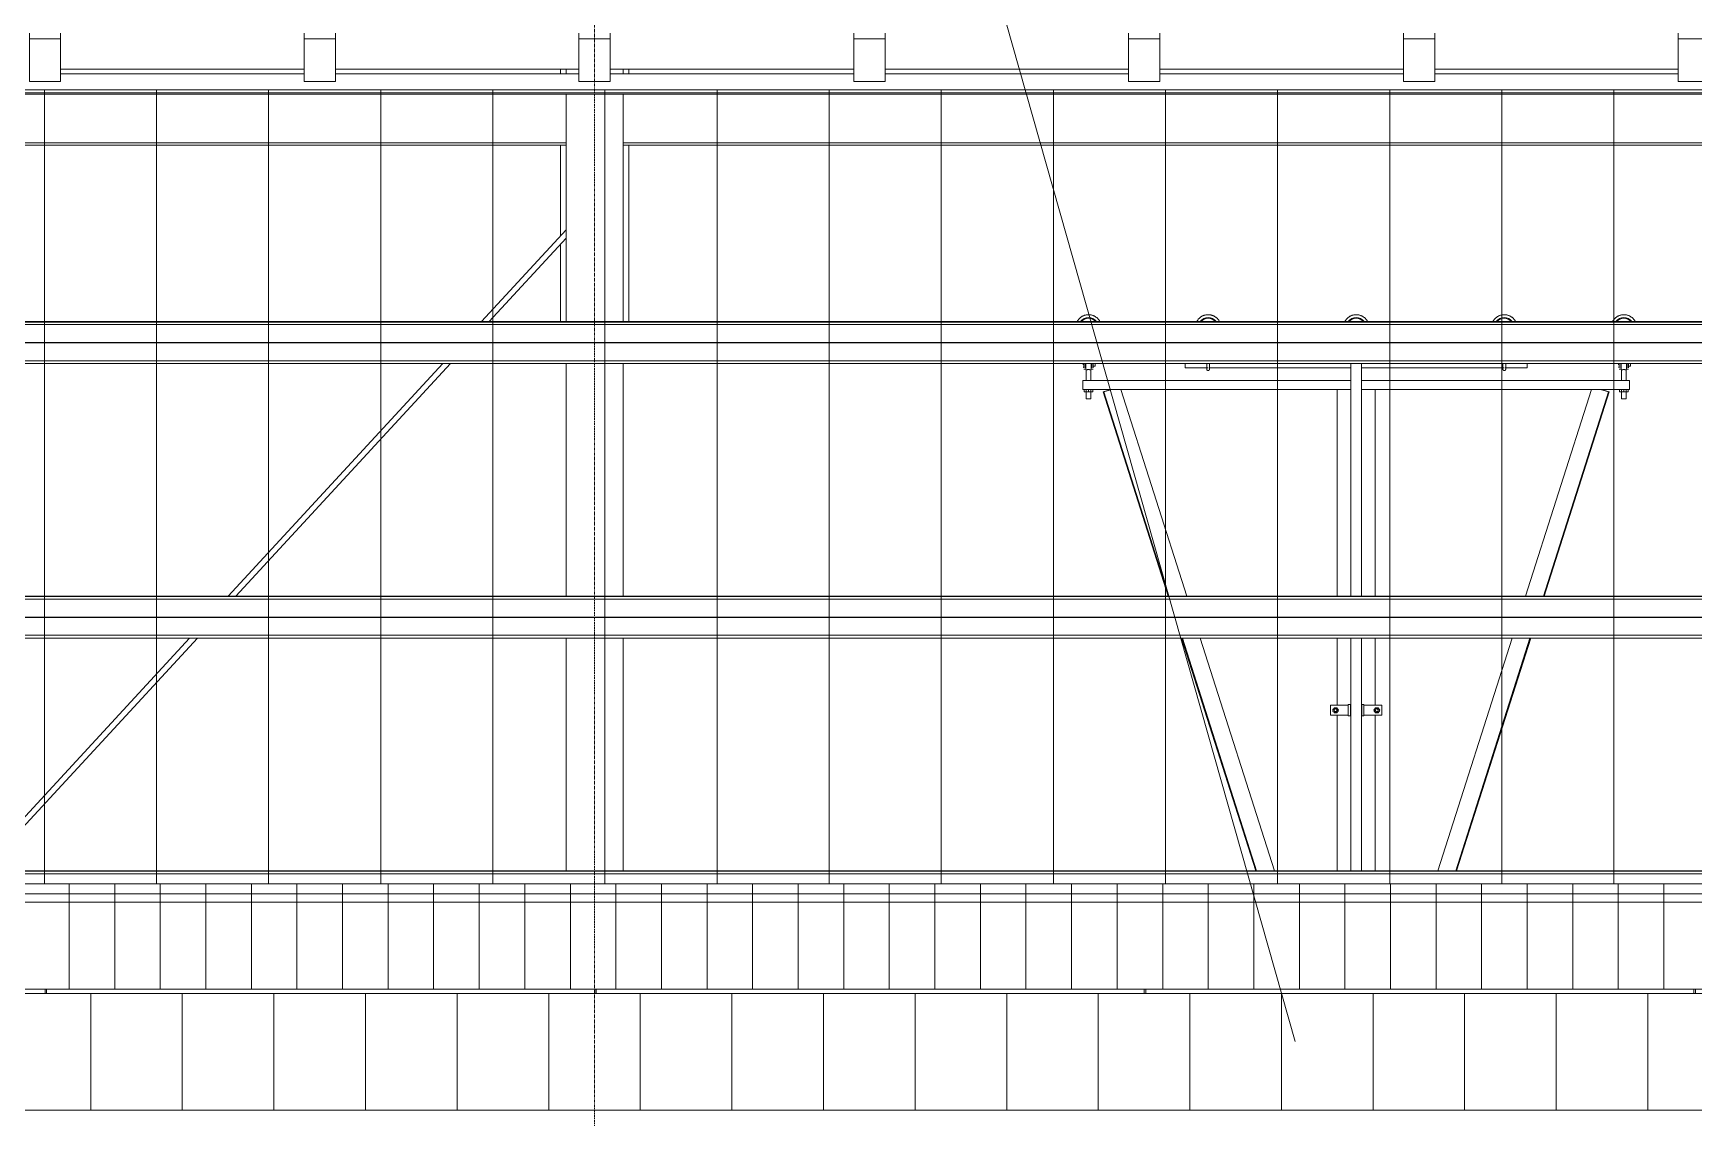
# Model space of a CAD drawing. Header units: inches. Extents: x 20230 to 40520, y -638 to 835.
# Drawn here: x 27786.5 to 28078.1, y 153.4 to 344 of the extents above; entities that cross this region are included whole.
import ezdxf

# ---------------------------------------------------------------- set-up
doc = ezdxf.new("R2010")
doc.units = ezdxf.units.IN
doc.header["$MEASUREMENT"] = 0
doc.linetypes.add('Grid Line 1_2_', pattern=[0.875, 0.5, -0.125, 0.125, -0.125])
for name, color, linetype, lineweight in [('A-ANNO-KEYN', 231, 'Continuous', 9), ('A-GLAZ-CWMG', 51, 'Continuous', 9), ('A-ROOF', 132, 'Continuous', 9), ('A-ROOF-PATT', 132, 'Continuous', 9), ('A-WALL', 113, 'Continuous', 9), ('A-WALL-PATT', 111, 'Continuous', 9), ('I-WALL', 2, 'Continuous', 9), ('Q-SPCQ', 91, 'Continuous', 9), ('S-BEAM', 12, 'Continuous', 9), ('S-GRID', 1, 'Continuous', 9)]:
    doc.layers.add(name, color=color, linetype=linetype, lineweight=lineweight)

# ---------------------------------------------------------------- blocks, each defined once
blk = doc.blocks.new('Basketball_Backstop-Performance_Sports_Systems-3103-Ceiling_Hung - 27_-0_ to 27_-11 7_8_-706978-Elevation - South')
at = {"layer": 'Q-SPCQ'}
for p, q in [((24908.67, 285.69), (24908.67, 285.91)), ((24908.67, 285.91), (24908.67, 285.69)), ((24908.8, 285.69), (24908.8, 285.94)), ((24909.05, 285.94), (24909.05, 285.69)), ((24909.14, 285.94), (24909.05, 285.94)), ((24909.14, 285.66), (24909.14, 285.89)), ((24910.17, 285.94), (24910.08, 285.94)), ((24910.08, 285.89), (24910.08, 285.66)), ((24910.17, 285.69), (24910.17, 285.94)), ((24910.42, 285.94), (24910.42, 285.69)), ((24910.8, 285.94), (24910.42, 285.94)), ((24910.8, 285.93), (24910.8, 285.69)), ((24926.61, 285.19), (24926.61, 285.93)), ((24955.67, 285.94), (24955.67, 245.04)), ((24957.55, 245.04), (24957.55, 285.94)), ((24986.61, 285.93), (24986.61, 285.19)), ((25002.67, 285.69), (25002.67, 285.91)), ((25002.67, 285.91), (25002.67, 285.69)), ((25002.8, 285.69), (25002.8, 285.94)), ((25003.05, 285.94), (25003.05, 285.69)), ((25003.14, 285.94), (25003.05, 285.94)), ((25003.14, 285.66), (25003.14, 285.89)), ((25004.08, 285.89), (25004.08, 285.66)), ((25004.17, 285.69), (25004.17, 285.94)), ((25004.42, 285.94), (25004.42, 285.69)), ((25004.8, 285.94), (25004.42, 285.94)), ((25004.8, 285.93), (25004.8, 285.69)), ((24908.61, 281.37), (24908.61, 282.95)), ((24955.68, 282.95), (24908.61, 282.95)), ((24908.67, 285.69), (24908.67, 285.69)), ((24908.67, 285.25), (24908.8, 285.25)), ((24908.8, 285.16), (24908.8, 285.69)), ((24908.8, 284.94), (24909.05, 284.94)), ((24909.05, 285.69), (24909.05, 285.16)), ((24909.05, 285.44), (24909.14, 285.44)), ((24909.14, 284.87), (24909.14, 285.66)), ((24909.14, 284.75), (24909.17, 284.75)), ((24909.17, 284.75), (24909.17, 282.95)), ((24910.04, 282.95), (24910.04, 284.75)), ((24910.04, 284.75), (24910.08, 284.75)), ((24910.08, 285.66), (24910.08, 284.87)), ((24910.08, 285.44), (24910.17, 285.44)), ((24910.17, 285.16), (24910.17, 285.69)), ((24910.17, 284.94), (24910.42, 284.94)), ((24910.42, 285.69), (24910.42, 285.16)), ((24910.42, 285.44), (24910.8, 285.44)), ((24910.8, 285.69), (24910.8, 285.45)), ((24926.61, 285.19), (24930.55, 285.19)), ((24930.72, 285.19), (24955.67, 285.19)), ((24957.55, 285.19), (24982.55, 285.19)), ((25004.61, 282.95), (24957.55, 282.95)), ((24982.72, 285.19), (24986.61, 285.19)), ((25002.67, 285.69), (25002.67, 285.69)), ((25002.67, 285.25), (25002.8, 285.25)), ((25002.8, 285.16), (25002.8, 285.69)), ((25002.8, 284.94), (25003.05, 284.94)), ((25003.05, 285.69), (25003.05, 285.16)), ((25003.05, 285.44), (25003.14, 285.44)), ((25003.14, 284.87), (25003.14, 285.66)), ((25003.14, 284.75), (25003.17, 284.75)), ((25003.17, 284.75), (25003.17, 282.95)), ((25004.04, 282.95), (25004.04, 284.75)), ((25004.04, 284.75), (25004.08, 284.75)), ((25004.08, 285.66), (25004.08, 284.87)), ((25004.17, 285.16), (25004.17, 285.69)), ((25004.17, 284.94), (25004.42, 284.94)), ((25004.42, 285.69), (25004.42, 285.16)), ((25004.42, 285.44), (25004.8, 285.44)), ((25004.61, 282.95), (25004.61, 281.37)), ((25004.8, 285.69), (25004.8, 285.45)), ((24955.68, 281.37), (24908.61, 281.37)), ((24908.86, 281.37), (24908.86, 280.94)), ((24909.61, 280.94), (24908.86, 280.94)), ((24909.17, 281.37), (24909.17, 279.69)), ((24909.61, 281.37), (24909.61, 280.94)), ((24910.36, 280.94), (24909.61, 280.94)), ((24910.04, 279.69), (24910.04, 281.37)), ((24910.36, 281.37), (24910.36, 280.94)), ((24913.59, 281.37), (24912.17, 280.92)), ((24912.17, 280.92), (24912.3, 280.92)), ((24912.17, 280.92), (24923.61, 245.04)), ((24912.3, 280.92), (24913.73, 281.37)), ((24923.74, 245.04), (24912.3, 280.92)), ((24915.29, 281.37), (24926.88, 245.04)), ((24953.29, 281.37), (24953.29, 245.04)), ((25004.61, 281.37), (24957.55, 281.37)), ((24959.92, 245.04), (24959.92, 281.37)), ((24986.33, 245.04), (24997.92, 281.37)), ((25000.91, 280.92), (24989.47, 245.04)), ((25001.04, 280.92), (24989.6, 245.04)), ((24999.49, 281.37), (25000.91, 280.92)), ((25001.04, 280.92), (24999.62, 281.37)), ((25000.91, 280.92), (25001.04, 280.92)), ((25002.86, 281.37), (25002.86, 280.94)), ((25003.61, 280.94), (25002.86, 280.94)), ((25003.17, 281.37), (25003.17, 279.69)), ((25003.61, 281.37), (25003.61, 280.94)), ((25004.36, 280.94), (25003.61, 280.94)), ((25004.04, 279.69), (25004.04, 281.37)), ((25004.36, 281.37), (25004.36, 280.94)), ((24910.04, 279.69), (24909.17, 279.69)), ((25004.04, 279.69), (25003.17, 279.69)), ((24925.95, 237.69), (24939, 196.79)), ((24939.13, 196.79), (24926.09, 237.69)), ((24929.23, 237.69), (24942.27, 196.79)), ((24953.29, 237.66), (24953.29, 225.86)), ((24955.67, 237.66), (24955.67, 196.79)), ((24957.55, 196.79), (24957.55, 237.66)), ((24959.92, 225.86), (24959.92, 237.66)), ((24970.95, 196.79), (24983.99, 237.69)), ((24987.12, 237.69), (24974.08, 196.79)), ((24987.26, 237.69), (24974.22, 196.79)), ((24955.23, 225.87), (24952.11, 225.87)), ((24952.11, 225.56), (24952.11, 225.87)), ((24952.11, 224.44), (24952.11, 225.56)), ((24952.73, 225.44), (24952.48, 225)), ((24952.48, 225), (24952.73, 224.56)), ((24953.23, 225.44), (24952.73, 225.44)), ((24952.73, 224.56), (24953.23, 224.56)), ((24952.76, 225.28), (24952.94, 225.28)), ((24952.94, 224.72), (24952.76, 224.72)), ((24953.02, 225.28), (24953.2, 225.28)), ((24953.2, 224.72), (24953.02, 224.72)), ((24953.49, 225), (24953.23, 225.44)), ((24953.23, 224.56), (24953.49, 225)), ((24953.29, 225.08), (24953.29, 224.92)), ((24955.23, 226), (24955.23, 224)), ((24955.61, 226), (24955.23, 226)), ((24955.61, 224), (24955.61, 226)), ((24955.67, 226), (24955.67, 196.79)), ((24957.61, 226), (24957.61, 224)), ((24957.98, 226), (24957.61, 226)), ((24957.98, 224), (24957.98, 226)), ((24961.11, 225.87), (24957.98, 225.87)), ((24959.98, 225.44), (24959.73, 225)), ((24959.73, 225), (24959.98, 224.56)), ((24959.92, 224.92), (24959.92, 225.08)), ((24960.48, 225.44), (24959.98, 225.44)), ((24959.98, 224.56), (24960.48, 224.56)), ((24960.01, 225.28), (24960.19, 225.28)), ((24960.19, 224.72), (24960.01, 224.72)), ((24960.27, 225.28), (24960.45, 225.28)), ((24960.45, 224.72), (24960.27, 224.72)), ((24960.74, 225), (24960.48, 225.44)), ((24960.48, 224.56), (24960.74, 225)), ((24961.11, 225.87), (24961.11, 225.56)), ((24961.11, 225.56), (24961.11, 224.44)), ((24952.11, 224.12), (24952.11, 224.44)), ((24952.11, 224.12), (24955.23, 224.12)), ((24953.29, 224.14), (24953.29, 196.79)), ((24955.23, 224), (24955.61, 224)), ((24957.61, 224), (24957.98, 224)), ((24958.04, 224.12), (24961.11, 224.12)), ((24959.92, 196.79), (24959.92, 224.14)), ((24961.11, 224.44), (24961.11, 224.12))]:
    blk.add_line(p, q, dxfattribs=at)
at = {"layer": 'Q-SPCQ', "flags": 128}
for points in [[(24911.61, 293.29), (24911.56, 293.37), (24911.52, 293.45), (24911.47, 293.52), (24911.42, 293.59), (24911.36, 293.66), (24911.3, 293.73), (24911.24, 293.8), (24911.18, 293.86), (24911.11, 293.93), (24911.05, 293.98), (24910.97, 294.04), (24910.9, 294.09), (24910.83, 294.14), (24910.75, 294.19), (24910.67, 294.23), (24910.59, 294.28), (24910.51, 294.31), (24910.43, 294.35), (24910.34, 294.38), (24910.26, 294.41), (24910.17, 294.43), (24910.08, 294.45), (24909.99, 294.47), (24909.91, 294.48), (24909.82, 294.49), (24909.73, 294.5), (24909.64, 294.5), (24909.55, 294.5), (24909.46, 294.49), (24909.37, 294.49), (24909.28, 294.48), (24909.19, 294.46), (24909.1, 294.44), (24909.01, 294.42), (24908.93, 294.39), (24908.84, 294.36), (24908.76, 294.33), (24908.68, 294.3), (24908.59, 294.26), (24908.51, 294.21), (24908.44, 294.17), (24908.36, 294.12), (24908.29, 294.07), (24908.22, 294.01), (24908.15, 293.96), (24908.08, 293.9), (24908.01, 293.83), (24907.95, 293.77), (24907.89, 293.7), (24907.84, 293.63), (24907.78, 293.56), (24907.73, 293.49), (24907.68, 293.41), (24907.64, 293.33)], [(24932.61, 293.29), (24932.56, 293.37), (24932.52, 293.45), (24932.47, 293.52), (24932.42, 293.59), (24932.36, 293.66), (24932.3, 293.73), (24932.24, 293.8), (24932.18, 293.86), (24932.11, 293.93), (24932.05, 293.98), (24931.97, 294.04), (24931.9, 294.09), (24931.83, 294.14), (24931.75, 294.19), (24931.67, 294.23), (24931.59, 294.28), (24931.51, 294.31), (24931.43, 294.35), (24931.34, 294.38), (24931.26, 294.41), (24931.17, 294.43), (24931.08, 294.45), (24930.99, 294.47), (24930.91, 294.48), (24930.82, 294.49), (24930.73, 294.5), (24930.64, 294.5), (24930.55, 294.5), (24930.46, 294.49), (24930.37, 294.49), (24930.28, 294.48), (24930.19, 294.46), (24930.1, 294.44), (24930.01, 294.42), (24929.93, 294.39), (24929.84, 294.36), (24929.76, 294.33), (24929.68, 294.3), (24929.59, 294.26), (24929.51, 294.21), (24929.44, 294.17), (24929.36, 294.12), (24929.29, 294.07), (24929.22, 294.01), (24929.15, 293.96), (24929.08, 293.9), (24929.01, 293.83), (24928.95, 293.77), (24928.89, 293.7), (24928.84, 293.63), (24928.78, 293.56), (24928.73, 293.49), (24928.68, 293.41), (24928.64, 293.33)], [(24958.61, 293.29), (24958.56, 293.37), (24958.52, 293.45), (24958.47, 293.52), (24958.42, 293.59), (24958.36, 293.66), (24958.3, 293.73), (24958.24, 293.8), (24958.18, 293.86), (24958.11, 293.93), (24958.05, 293.98), (24957.97, 294.04), (24957.9, 294.09), (24957.83, 294.14), (24957.75, 294.19), (24957.67, 294.23), (24957.59, 294.28), (24957.51, 294.31), (24957.43, 294.35), (24957.34, 294.38), (24957.26, 294.41), (24957.17, 294.43), (24957.08, 294.45), (24956.99, 294.47), (24956.91, 294.48), (24956.82, 294.49), (24956.73, 294.5), (24956.64, 294.5), (24956.55, 294.5), (24956.46, 294.49), (24956.37, 294.49), (24956.28, 294.48), (24956.19, 294.46), (24956.1, 294.44), (24956.01, 294.42), (24955.93, 294.39), (24955.84, 294.36), (24955.76, 294.33), (24955.68, 294.3), (24955.59, 294.26), (24955.51, 294.21), (24955.44, 294.17), (24955.36, 294.12), (24955.29, 294.07), (24955.22, 294.01), (24955.15, 293.96), (24955.08, 293.9), (24955.01, 293.83), (24954.95, 293.77), (24954.89, 293.7), (24954.84, 293.63), (24954.78, 293.56), (24954.73, 293.49), (24954.68, 293.41), (24954.64, 293.33)], [(24984.61, 293.29), (24984.56, 293.37), (24984.52, 293.45), (24984.47, 293.52), (24984.42, 293.59), (24984.36, 293.66), (24984.3, 293.73), (24984.24, 293.8), (24984.18, 293.86), (24984.11, 293.93), (24984.05, 293.98), (24983.97, 294.04), (24983.9, 294.09), (24983.83, 294.14), (24983.75, 294.19), (24983.67, 294.23), (24983.59, 294.28), (24983.51, 294.31), (24983.43, 294.35), (24983.34, 294.38), (24983.26, 294.41), (24983.17, 294.43), (24983.08, 294.45), (24982.99, 294.47), (24982.91, 294.48), (24982.82, 294.49), (24982.73, 294.5), (24982.64, 294.5), (24982.55, 294.5), (24982.46, 294.49), (24982.37, 294.49), (24982.28, 294.48), (24982.19, 294.46), (24982.1, 294.44), (24982.01, 294.42), (24981.93, 294.39), (24981.84, 294.36), (24981.76, 294.33), (24981.68, 294.3), (24981.59, 294.26), (24981.51, 294.21), (24981.44, 294.17), (24981.36, 294.12), (24981.29, 294.07), (24981.22, 294.01), (24981.15, 293.96), (24981.08, 293.9), (24981.01, 293.83), (24980.95, 293.77), (24980.89, 293.7), (24980.84, 293.63), (24980.78, 293.56), (24980.73, 293.49), (24980.68, 293.41), (24980.64, 293.33)], [(25005.61, 293.29), (25005.56, 293.37), (25005.52, 293.45), (25005.47, 293.52), (25005.42, 293.59), (25005.36, 293.66), (25005.3, 293.73), (25005.24, 293.8), (25005.18, 293.86), (25005.11, 293.93), (25005.05, 293.98), (25004.97, 294.04), (25004.9, 294.09), (25004.83, 294.14), (25004.75, 294.19), (25004.67, 294.23), (25004.59, 294.28), (25004.51, 294.31), (25004.43, 294.35), (25004.34, 294.38), (25004.26, 294.41), (25004.17, 294.43), (25004.08, 294.45), (25003.99, 294.47), (25003.91, 294.48), (25003.82, 294.49), (25003.73, 294.5), (25003.64, 294.5), (25003.55, 294.5), (25003.46, 294.49), (25003.37, 294.49), (25003.28, 294.48), (25003.19, 294.46), (25003.1, 294.44), (25003.01, 294.42), (25002.93, 294.39), (25002.84, 294.36), (25002.76, 294.33), (25002.68, 294.3), (25002.59, 294.26), (25002.51, 294.21), (25002.44, 294.17), (25002.36, 294.12), (25002.29, 294.07), (25002.22, 294.01), (25002.15, 293.96), (25002.08, 293.9), (25002.01, 293.83), (25001.95, 293.77), (25001.89, 293.7), (25001.84, 293.63), (25001.78, 293.56), (25001.73, 293.49), (25001.68, 293.41), (25001.64, 293.33)], [(24930.36, 285.94), (24930.36, 285.88), (24930.36, 285.81), (24930.36, 285.74), (24930.36, 285.68), (24930.36, 285.62), (24930.36, 285.56), (24930.36, 285.5), (24930.36, 285.45), (24930.36, 285.4), (24930.36, 285.35), (24930.36, 285.3), (24930.36, 285.25), (24930.36, 285.21), (24930.36, 285.17), (24930.36, 285.14), (24930.36, 285.1), (24930.36, 285.07), (24930.36, 285.05), (24930.36, 285.02), (24930.36, 285), (24930.36, 284.98), (24930.36, 284.97), (24930.36, 284.95), (24930.36, 284.95), (24930.36, 284.94), (24930.36, 284.94)], [(24930.86, 284.94), (24930.86, 284.94), (24930.86, 284.94), (24930.86, 284.95), (24930.86, 284.96), (24930.86, 284.98), (24930.86, 284.99), (24930.86, 285.02), (24930.86, 285.04), (24930.86, 285.07), (24930.86, 285.1), (24930.86, 285.13), (24930.86, 285.16), (24930.86, 285.2), (24930.86, 285.24), (24930.86, 285.29), (24930.86, 285.33), (24930.86, 285.38), (24930.86, 285.43), (24930.86, 285.49), (24930.86, 285.54), (24930.86, 285.6), (24930.86, 285.66), (24930.86, 285.73), (24930.86, 285.79), (24930.86, 285.86), (24930.86, 285.93)], [(24982.36, 285.94), (24982.36, 285.88), (24982.36, 285.81), (24982.36, 285.74), (24982.36, 285.68), (24982.36, 285.62), (24982.36, 285.56), (24982.36, 285.5), (24982.36, 285.45), (24982.36, 285.4), (24982.36, 285.35), (24982.36, 285.3), (24982.36, 285.25), (24982.36, 285.21), (24982.36, 285.17), (24982.36, 285.14), (24982.36, 285.1), (24982.36, 285.07), (24982.36, 285.05), (24982.36, 285.02), (24982.36, 285), (24982.36, 284.98), (24982.36, 284.97), (24982.36, 284.95), (24982.36, 284.95), (24982.36, 284.94), (24982.36, 284.94)], [(24982.86, 284.94), (24982.86, 284.94), (24982.86, 284.94), (24982.86, 284.95), (24982.86, 284.96), (24982.86, 284.98), (24982.86, 284.99), (24982.86, 285.02), (24982.86, 285.04), (24982.86, 285.07), (24982.86, 285.1), (24982.86, 285.13), (24982.86, 285.16), (24982.86, 285.2), (24982.86, 285.24), (24982.86, 285.29), (24982.86, 285.33), (24982.86, 285.38), (24982.86, 285.43), (24982.86, 285.49), (24982.86, 285.54), (24982.86, 285.6), (24982.86, 285.66), (24982.86, 285.73), (24982.86, 285.79), (24982.86, 285.86), (24982.86, 285.93)], [(24930.36, 284.94), (24930.36, 284.94), (24930.36, 284.94), (24930.36, 284.95), (24930.36, 284.96), (24930.36, 284.98), (24930.36, 284.99), (24930.36, 285.02), (24930.36, 285.04), (24930.36, 285.07), (24930.36, 285.1), (24930.36, 285.13), (24930.36, 285.16), (24930.36, 285.2)], [(24930.61, 284.69), (24930.6, 284.69), (24930.59, 284.69), (24930.58, 284.69), (24930.57, 284.69), (24930.56, 284.69), (24930.55, 284.69), (24930.54, 284.7), (24930.53, 284.7), (24930.52, 284.7), (24930.51, 284.71), (24930.51, 284.71), (24930.5, 284.72), (24930.49, 284.72), (24930.48, 284.73), (24930.47, 284.73), (24930.46, 284.74), (24930.45, 284.74), (24930.45, 284.75), (24930.44, 284.76), (24930.43, 284.76), (24930.43, 284.77), (24930.42, 284.78), (24930.41, 284.79), (24930.41, 284.79), (24930.4, 284.8), (24930.4, 284.81), (24930.39, 284.82), (24930.39, 284.83), (24930.38, 284.84), (24930.38, 284.85), (24930.38, 284.86), (24930.37, 284.87), (24930.37, 284.88), (24930.37, 284.89), (24930.37, 284.9), (24930.36, 284.9), (24930.36, 284.91), (24930.36, 284.92), (24930.36, 284.93), (24930.36, 284.94)], [(24930.86, 284.94), (24930.86, 284.93), (24930.86, 284.92), (24930.86, 284.91), (24930.86, 284.9), (24930.86, 284.89), (24930.85, 284.88), (24930.85, 284.87), (24930.85, 284.86), (24930.85, 284.85), (24930.84, 284.84), (24930.84, 284.83), (24930.83, 284.82), (24930.83, 284.81), (24930.82, 284.8), (24930.82, 284.8), (24930.81, 284.79), (24930.81, 284.78), (24930.8, 284.77), (24930.79, 284.77), (24930.79, 284.76), (24930.78, 284.75), (24930.77, 284.74), (24930.76, 284.74), (24930.76, 284.73), (24930.75, 284.73), (24930.74, 284.72), (24930.73, 284.72), (24930.72, 284.71), (24930.71, 284.71), (24930.7, 284.7), (24930.69, 284.7), (24930.68, 284.7), (24930.67, 284.7), (24930.66, 284.69), (24930.65, 284.69), (24930.64, 284.69), (24930.63, 284.69), (24930.62, 284.69), (24930.61, 284.69), (24930.61, 284.69)], [(24930.86, 285.21), (24930.86, 285.17), (24930.86, 285.14), (24930.86, 285.1), (24930.86, 285.07), (24930.86, 285.05), (24930.86, 285.02), (24930.86, 285), (24930.86, 284.98), (24930.86, 284.97), (24930.86, 284.95), (24930.86, 284.95), (24930.86, 284.94), (24930.86, 284.94)], [(24982.36, 284.94), (24982.36, 284.94), (24982.36, 284.94), (24982.36, 284.95), (24982.36, 284.96), (24982.36, 284.98), (24982.36, 284.99), (24982.36, 285.02), (24982.36, 285.04), (24982.36, 285.07), (24982.36, 285.1), (24982.36, 285.13), (24982.36, 285.16), (24982.36, 285.2)], [(24982.61, 284.69), (24982.6, 284.69), (24982.59, 284.69), (24982.58, 284.69), (24982.57, 284.69), (24982.56, 284.69), (24982.55, 284.69), (24982.54, 284.7), (24982.53, 284.7), (24982.52, 284.7), (24982.51, 284.71), (24982.51, 284.71), (24982.5, 284.72), (24982.49, 284.72), (24982.48, 284.73), (24982.47, 284.73), (24982.46, 284.74), (24982.45, 284.74), (24982.45, 284.75), (24982.44, 284.76), (24982.43, 284.76), (24982.43, 284.77), (24982.42, 284.78), (24982.41, 284.79), (24982.41, 284.79), (24982.4, 284.8), (24982.4, 284.81), (24982.39, 284.82), (24982.39, 284.83), (24982.38, 284.84), (24982.38, 284.85), (24982.38, 284.86), (24982.37, 284.87), (24982.37, 284.88), (24982.37, 284.89), (24982.37, 284.9), (24982.36, 284.9), (24982.36, 284.91), (24982.36, 284.92), (24982.36, 284.93), (24982.36, 284.94)], [(24982.86, 284.94), (24982.86, 284.93), (24982.86, 284.92), (24982.86, 284.91), (24982.86, 284.9), (24982.86, 284.89), (24982.85, 284.88), (24982.85, 284.87), (24982.85, 284.86), (24982.85, 284.85), (24982.84, 284.84), (24982.84, 284.83), (24982.83, 284.82), (24982.83, 284.81), (24982.82, 284.8), (24982.82, 284.8), (24982.81, 284.79), (24982.81, 284.78), (24982.8, 284.77), (24982.79, 284.77), (24982.79, 284.76), (24982.78, 284.75), (24982.77, 284.74), (24982.76, 284.74), (24982.76, 284.73), (24982.75, 284.73), (24982.74, 284.72), (24982.73, 284.72), (24982.72, 284.71), (24982.71, 284.71), (24982.7, 284.7), (24982.69, 284.7), (24982.68, 284.7), (24982.67, 284.7), (24982.66, 284.69), (24982.65, 284.69), (24982.64, 284.69), (24982.63, 284.69), (24982.62, 284.69), (24982.61, 284.69), (24982.61, 284.69)], [(24982.86, 285.21), (24982.86, 285.17), (24982.86, 285.14), (24982.86, 285.1), (24982.86, 285.07), (24982.86, 285.05), (24982.86, 285.02), (24982.86, 285), (24982.86, 284.98), (24982.86, 284.97), (24982.86, 284.95), (24982.86, 284.95), (24982.86, 284.94), (24982.86, 284.94)], [(24952.73, 225), (24952.73, 225.01), (24952.73, 225.02), (24952.73, 225.03), (24952.73, 225.04), (24952.74, 225.05), (24952.74, 225.06), (24952.74, 225.07), (24952.74, 225.08), (24952.75, 225.09)], [(24952.75, 224.91), (24952.75, 224.92), (24952.74, 224.93), (24952.74, 224.94), (24952.74, 224.95), (24952.74, 224.96), (24952.73, 224.97), (24952.73, 224.98), (24952.73, 224.99), (24952.73, 225), (24952.73, 225)], [(24952.83, 224.8), (24952.82, 224.81), (24952.82, 224.81), (24952.81, 224.82), (24952.8, 224.83), (24952.8, 224.83), (24952.79, 224.84), (24952.78, 224.85), (24952.78, 224.86), (24952.77, 224.86), (24952.77, 224.87)], [(24952.86, 225.22), (24952.87, 225.23), (24952.88, 225.23), (24952.89, 225.23), (24952.9, 225.24), (24952.91, 225.24), (24952.92, 225.24), (24952.93, 225.24), (24952.94, 225.25), (24952.95, 225.25), (24952.96, 225.25), (24952.97, 225.25), (24952.98, 225.25), (24952.98, 225.25)], [(24952.98, 224.75), (24952.97, 224.75), (24952.96, 224.75), (24952.95, 224.75), (24952.94, 224.75), (24952.93, 224.75), (24952.92, 224.76), (24952.91, 224.76), (24952.9, 224.76), (24952.89, 224.77), (24952.88, 224.77), (24952.88, 224.77), (24952.87, 224.78), (24952.86, 224.78)], [(24952.98, 225.25), (24952.98, 225.25), (24952.99, 225.25), (24953.01, 225.25)], [(24953, 224.75), (24952.99, 224.75), (24952.98, 224.75), (24952.98, 224.75)], [(24953.19, 224.75), (24953.15, 224.75), (24953.1, 224.75), (24953.07, 224.75), (24953.04, 224.75), (24953.02, 224.75)], [(24953.03, 225.25), (24953.05, 225.25), (24953.09, 225.25), (24953.12, 225.25), (24953.17, 225.25), (24953.21, 225.25)], [(24960.13, 224.75), (24960.09, 224.75), (24960.05, 224.75), (24960, 224.75)], [(24960.02, 225.25), (24960.07, 225.25), (24960.11, 225.25), (24960.14, 225.25), (24960.17, 225.25), (24960.2, 225.25)], [(24960.21, 225.25), (24960.22, 225.25), (24960.23, 225.25), (24960.23, 225.25)], [(24960.23, 224.75), (24960.23, 224.75), (24960.22, 224.75)], [(24960.27, 224.75), (24960.26, 224.75), (24960.25, 224.75), (24960.24, 224.75), (24960.23, 224.75), (24960.23, 224.75)], [(24960.24, 225.25), (24960.24, 225.25), (24960.25, 225.25), (24960.26, 225.25), (24960.27, 225.25), (24960.28, 225.25), (24960.29, 225.24)], [(24960.38, 224.8), (24960.37, 224.8), (24960.37, 224.79), (24960.36, 224.78), (24960.35, 224.78), (24960.34, 224.77), (24960.33, 224.77), (24960.32, 224.77)], [(24960.34, 225.23), (24960.35, 225.22), (24960.36, 225.22), (24960.36, 225.21), (24960.37, 225.21), (24960.38, 225.2), (24960.39, 225.19), (24960.4, 225.19), (24960.4, 225.18), (24960.41, 225.17), (24960.42, 225.17), (24960.42, 225.16), (24960.43, 225.15), (24960.44, 225.14), (24960.44, 225.14), (24960.45, 225.13)], [(24960.46, 225.09), (24960.47, 225.08), (24960.47, 225.07), (24960.47, 225.06), (24960.48, 225.05)]]:
    blk.add_lwpolyline(points, dxfattribs=at)
at = {"layer": 'Q-SPCQ'}
for centre, radius, start, end in [((24909.61, 292.25), 1.75, 37.0188, 142.9812), ((24909.61, 292.25), 1.63, 40.3443, 139.6557), ((24930.61, 292.25), 1.75, 37.0188, 142.9812), ((24930.61, 292.25), 1.63, 40.3443, 139.6557), ((24956.61, 292.25), 1.75, 37.0188, 142.9812), ((24956.61, 292.25), 1.62, 40.3443, 139.6557), ((24982.61, 292.25), 1.75, 37.0188, 142.9812), ((24982.61, 292.25), 1.63, 40.3443, 139.6557), ((25003.61, 292.25), 1.75, 37.0188, 142.9812), ((25003.61, 292.25), 1.62, 40.3443, 139.6557), ((24952.76, 225), 0.281, 135, 165), ((24952.76, 225), 0.281, 195, 225), ((24952.98, 225), 0.25, 0, 180), ((24952.98, 225), 0.25, 150, 225), ((24952.98, 225), 0.25, 180, 0), ((24952.98, 225), 0.25, 90, 120), ((24952.98, 225), 0.25, 240, 270), ((24952.98, 225), 0.25, 45, 90), ((24952.98, 225), 0.25, 270, 300), ((24952.98, 225), 0.25, 330, 30), ((24953.2, 225), 0.281, 15, 45), ((24953.2, 225), 0.281, 315, 345), ((24960.01, 225), 0.281, 135, 165), ((24960.01, 225), 0.281, 195, 225), ((24960.23, 225), 0.25, 0, 180), ((24960.23, 225), 0.25, 180, 0), ((24960.23, 225), 0.25, 90, 105), ((24960.23, 225), 0.25, 75, 90), ((24960.23, 225), 0.25, 15, 60), ((24960.45, 225), 0.281, 15, 45), ((24960.45, 225), 0.281, 315, 345)]:
    blk.add_arc(centre, radius, start, end, dxfattribs=at)
for points in [[(24910.04, 284.75), (24910.04, 284.75), (24910.04, 284.75), (24910.03, 284.76), (24910.02, 284.76), (24910, 284.77), (24909.99, 284.78), (24909.97, 284.78), (24909.95, 284.79), (24909.94, 284.79), (24909.93, 284.8), (24909.91, 284.81), (24909.89, 284.81), (24909.86, 284.82), (24909.84, 284.83), (24909.83, 284.83), (24909.81, 284.84), (24909.79, 284.84), (24909.76, 284.85), (24909.72, 284.85), (24909.68, 284.86), (24909.65, 284.86), (24909.61, 284.86), (24909.57, 284.86), (24909.53, 284.86), (24909.49, 284.85), (24909.46, 284.85), (24909.43, 284.84), (24909.4, 284.84), (24909.39, 284.83), (24909.37, 284.83), (24909.35, 284.82), (24909.32, 284.81), (24909.3, 284.81), (24909.28, 284.8), (24909.27, 284.79), (24909.26, 284.79), (24909.25, 284.78), (24909.23, 284.78), (24909.21, 284.77), (24909.2, 284.76), (24909.18, 284.76), (24909.17, 284.75), (24909.17, 284.75), (24909.17, 284.75)], [(25004.04, 284.75), (25004.04, 284.75), (25004.04, 284.75), (25004.03, 284.76), (25004.02, 284.76), (25004, 284.77), (25003.99, 284.78), (25003.97, 284.78), (25003.95, 284.79), (25003.94, 284.79), (25003.93, 284.8), (25003.91, 284.81), (25003.89, 284.81), (25003.86, 284.82), (25003.84, 284.83), (25003.83, 284.83), (25003.81, 284.84), (25003.79, 284.84), (25003.76, 284.85), (25003.72, 284.85), (25003.68, 284.86), (25003.65, 284.86), (25003.61, 284.86), (25003.57, 284.86), (25003.53, 284.86), (25003.49, 284.85), (25003.46, 284.85), (25003.43, 284.84), (25003.4, 284.84), (25003.39, 284.83), (25003.37, 284.83), (25003.35, 284.82), (25003.32, 284.81), (25003.3, 284.81), (25003.28, 284.8), (25003.27, 284.79), (25003.26, 284.79), (25003.25, 284.78), (25003.23, 284.78), (25003.21, 284.77), (25003.2, 284.76), (25003.18, 284.76), (25003.17, 284.75), (25003.17, 284.75), (25003.17, 284.75)]]:
    blk.add_open_spline(points, degree=3, knots=[0, 0, 0, 0, 0.055556, 0.083333, 0.111111, 0.138889, 0.166667, 0.194444, 0.208333, 0.222222, 0.236111, 0.25, 0.277778, 0.305556, 0.319444, 0.333333, 0.347222, 0.361111, 0.388889, 0.416667, 0.444444, 0.472222, 0.5, 0.527778, 0.555556, 0.583333, 0.611111, 0.638889, 0.652778, 0.666667, 0.680556, 0.694444, 0.722222, 0.75, 0.763889, 0.777778, 0.791667, 0.805556, 0.833333, 0.861111, 0.888889, 0.916667, 0.944444, 1, 1, 1, 1], dxfattribs=at)
blk = doc.blocks.new('Rectangular Mullion - Profile_Polycarbonate_Upper and left-1114459-Elevation - South')
at = {"layer": 'A-GLAZ-CWMG'}
for p, q in [((24771.89, 336.84), (24729.14, 336.84)), ((24820.14, 336.84), (24777.39, 336.84)), ((24868.39, 336.84), (24825.64, 336.84)), ((24916.64, 336.84), (24873.89, 336.84)), ((24964.89, 336.84), (24922.14, 336.84)), ((25013.14, 336.84), (24970.39, 336.84)), ((26277.77, 334.01), (22782.51, 334.01)), ((26277.77, 333.47), (22782.51, 333.47)), ((26277.77, 333.22), (22782.51, 333.22))]:
    blk.add_line(p, q, dxfattribs=at)
blk = doc.blocks.new('Rectangular Mullion - Profile_Polycarbonate_Lower-1125103-Elevation - South')
at = {"layer": 'A-GLAZ-CWMG'}
for p, q in [((22810.7, 192.73), (25680.08, 192.73)), ((22810.7, 191.28), (25680.08, 191.28))]:
    blk.add_line(p, q, dxfattribs=at)
blk = doc.blocks.new('W-Wide Flange - W12X22-1533120-Elevation - South')
at = {"layer": 'S-BEAM'}
for p, q in [((24538.39, 324.71), (24817.89, 324.71)), ((24538.39, 324.29), (24817.89, 324.29)), ((24827.89, 324.71), (25107.39, 324.71)), ((24827.89, 324.29), (25107.39, 324.29))]:
    blk.add_line(p, q, dxfattribs=at)
blk = doc.blocks.new('columns and girder2 - one-V46-Elevation - South')
at = {"layer": 'S-BEAM'}
for p, q in [((24816.89, 336.84), (24816.89, 337.62)), ((24817.89, 336.84), (24817.89, 337.62)), ((24827.89, 337.62), (24827.89, 336.84)), ((24828.89, 337.62), (24828.89, 336.84)), ((24817.89, 293.29), (24817.89, 333.22)), ((24827.89, 293.29), (24827.89, 333.22)), ((24816.89, 308.31), (24816.89, 324.29)), ((24828.89, 324.29), (24828.89, 293.29)), ((24816.89, 293.29), (24816.89, 306.88)), ((24817.89, 245.04), (24817.89, 285.94)), ((24827.89, 245.04), (24827.89, 285.94)), ((24817.89, 196.79), (24817.89, 237.69)), ((24827.89, 196.79), (24827.89, 237.69))]:
    blk.add_line(p, q, dxfattribs=at)
blk = doc.blocks.new('Girt_Z - 10_D-1472864-Elevation - South')
at = {"layer": 'S-BEAM'}
for p, q in [((25680.08, 196.79), (22810.7, 196.79)), ((25680.08, 196.71), (22810.7, 196.71)), ((25680.08, 196.26), (22810.7, 196.26))]:
    blk.add_line(p, q, dxfattribs=at)
blk = doc.blocks.new('Girt_Z - 10_D-V60-Elevation - South')
at = {"layer": 'S-BEAM'}
for p, q in [((26269.02, 245.04), (22791.39, 245.04)), ((26269.02, 244.96), (22791.39, 244.96)), ((26269.02, 244.51), (22791.39, 244.51)), ((25679.08, 241.37), (22811.7, 241.37)), ((25679.08, 241.3), (22811.7, 241.3)), ((22810.7, 238.17), (25680.08, 238.17)), ((25680.08, 237.69), (22810.7, 237.69))]:
    blk.add_line(p, q, dxfattribs=at)
blk = doc.blocks.new('Girt_Z - 10_D-1241717-Elevation - South')
at = {"layer": 'S-BEAM'}
for p, q in [((26273.39, 293.29), (22791.39, 293.29)), ((26273.39, 293.21), (22791.39, 293.21)), ((26273.39, 292.76), (22791.39, 292.76)), ((26273.39, 289.62), (22791.39, 289.62)), ((26273.39, 289.55), (22791.39, 289.55)), ((22791.39, 286.42), (26273.39, 286.42)), ((26273.39, 285.94), (22791.39, 285.94))]:
    blk.add_line(p, q, dxfattribs=at)
blk = doc.blocks.new('Dimension Lumber - 5_5 x 7_5 Glulam-1529169-Elevation - South')
at = {"layer": 'S-BEAM'}
for p, q in [((26267.64, 343.95), (26267.64, 342.98)), ((26273.14, 342.98), (26267.64, 342.98)), ((26267.64, 342.98), (26267.64, 335.49)), ((26273.14, 342.98), (26273.14, 343.95)), ((26273.14, 335.49), (26273.14, 342.98)), ((26267.64, 335.49), (26273.14, 335.49))]:
    blk.add_line(p, q, dxfattribs=at)
blk = doc.blocks.new('Round Bar - 1_-1257174-Elevation - South')
at = {"layer": 'S-BEAM'}
for p, q in [((24817.89, 309.42), (24803.03, 293.29)), ((24804.39, 293.29), (24817.89, 307.94)), ((24796.25, 285.94), (24758.56, 245.04)), ((24759.92, 245.04), (24797.61, 285.94)), ((24751.78, 237.69), (24714.09, 196.79)), ((24715.45, 196.79), (24753.14, 237.69))]:
    blk.add_line(p, q, dxfattribs=at)

msp = doc.modelspace()

# ---------------------------------------------------------------- hatches: boundary and pattern name
at = {"layer": 'A-ROOF-PATT'}
h = msp.add_hatch(dxfattribs=at)
h.set_pattern_fill('FP_17', color=256, style=0, pattern_type=2)
h.set_pattern_definition([(90, (3062.504, 1105.644), (-16.082, 1e-15), [])])
h.paths.add_polyline_path([(27241.63, 154.05), (27330.1, 154.05), (27330.1, 154.75), (29019.1, 154.75), (29019.1, 154.05), (29356.6, 154.05), (29356.6, 157.35), (29331.35, 157.38), (29331.35, 158.5), (28742.28, 158.5), (28742.28, 175.22), (25873.35, 175.22), (25873.35, 157.37), (25840.35, 157.37), (25840.35, 154.75), (26992.6, 154.75), (26992.6, 154.05), (27232.85, 154.05)], flags=0)
h.paths.add_polyline_path([(27199.91, 157.5), (27195.16, 157.5), (27195.16, 161), (27199.91, 161)], flags=0)
at = {"layer": 'A-WALL-PATT'}
h = msp.add_hatch(dxfattribs=at)
h.set_pattern_fill('FP_23', color=256, style=0, pattern_type=2)
h.set_pattern_definition([(90, (29343.595, 0), (-19.685, 1e-15), [])])
h.paths.add_polyline_path([(28022.44, 194.5), (28742.28, 194.5), (28742.28, 239.46), (28740.78, 239.5), (28741.28, 240), (28741.35, 243.5), (29332.01, 243.57), (29332.01, 245.79), (29334.85, 245.79), (29334.91, 245), (29339.97, 245), (29339.97, 243.61), (29340.76, 243.61), (29340.76, 336.78), (29339.97, 336.78), (29339.97, 334.01), (25844.72, 334.01), (25844.72, 336.78), (25843.93, 336.7), (25843.93, 243.5), (25873.91, 243.5), (25873.91, 240), (25874.36, 239.46), (25872.91, 239.46), (25872.91, 194.5), (28013.67, 194.5)], flags=0)
h = msp.add_hatch(dxfattribs=at)
h.set_pattern_fill('FP_44', color=256, style=0, pattern_type=2)
h.set_pattern_definition([(90, (29336.836, 0), (-8, 5e-16), [])])
h.paths.add_polyline_path([(27285.49, 176), (28742.28, 176), (28742.28, 194.5), (25872.91, 194.5), (25872.91, 176), (27250.4, 176)], flags=0)
h = msp.add_hatch(dxfattribs=at)
h.set_pattern_fill('FP_14', color=256, style=0, pattern_type=2)
h.set_pattern_definition([(90, (28319.22, 1159.75), (-193, -193), [48, -145]), (180, (28319.22, 1159.75), (-2e-14, -193), [96.25, -96.75]), (270, (28222.97, 1207.75), (-193, -193), [48, -145]), (180, (28319.22, 1207.75), (-2e-14, -193), [96.25, -96.75]), (270, (28222.72, 1207.75), (-193, -193), [48, -145]), (180, (28222.72, 1207.75), (-2e-14, -193), [96.25, -96.75]), (90, (28126.47, 1159.75), (-193, -193), [48, -145]), (180, (28222.72, 1159.75), (-2e-14, -193), [96.25, -96.75]), (90, (28271.22, 1208), (-193, -193), [48, -145]), (180, (28319.47, 1208), (-2e-14, -193), [48.25, -144.75]), (180, (28319.47, 1256), (-2e-14, -193), [48.25, -144.75]), (90, (28174.72, 1208), (-193, -193), [48, -145]), (180, (28270.97, 1208), (-2e-14, -193), [96.25, -96.75]), (270, (28270.97, 1256), (-193, -193), [48, -145]), (180, (28270.97, 1256), (-2e-14, -193), [96.25, -96.75]), (180, (28174.47, 1208), (-2e-14, -193), [48, -145]), (270, (28174.47, 1256), (-193, -193), [48, -145]), (180, (28174.47, 1256), (-2e-14, -193), [48, -145]), (90, (28319.22, 1256.25), (-193, -193), [48, -145]), (180, (28319.22, 1256.25), (-2e-14, -193), [96.25, -96.75]), (270, (28222.97, 1304.25), (-193, -193), [48, -145]), (180, (28319.22, 1304.25), (-2e-14, -193), [96.25, -96.75]), (270, (28222.72, 1304.25), (-193, -193), [48, -145]), (180, (28222.72, 1304.25), (-2e-14, -193), [96.25, -96.75]), (270, (28126.47, 1304.25), (-193, -193), [48, -145]), (180, (28222.72, 1256.25), (-2e-14, -193), [96.25, -96.75]), (90, (28271.22, 1304.5), (-193, -193), [48, -145]), (180, (28319.47, 1304.5), (-2e-14, -193), [48.25, -144.75]), (180, (28319.47, 1352.5), (-2e-14, -193), [48.25, -144.75]), (90, (28174.72, 1304.5), (-193, -193), [48, -145]), (180, (28270.97, 1304.5), (-2e-14, -193), [96.25, -96.75]), (270, (28270.97, 1352.5), (-193, -193), [48, -145]), (180, (28270.97, 1352.5), (-2e-14, -193), [96.25, -96.75]), (180, (28174.47, 1304.5), (-2e-14, -193), [48, -145]), (270, (28174.47, 1352.5), (-193, -193), [48, -145]), (180, (28174.47, 1352.5), (-2e-14, -193), [48, -145])])
h.paths.add_polyline_path([(28671.97, 2.24), (28705.47, 2.24), (28705.47, 31.47), (28699.04, 31.71), (28697.5, 34), (28697.37, 34.56), (28697.52, 34.92), (28697.81, 35.17), (28698.19, 35.25), (28702.41, 35.09), (28703, 37.61), (28703.68, 39.25), (28704.87, 39.28), (28704.87, 41.56), (28704.96, 41.68), (28705.41, 41.81), (28705.41, 47.57), (28671.97, 47.57), (28671.97, 17.94)], flags=0)
h.paths.add_polyline_path([(28717.28, 2.24), (28717.28, 30.26), (28716.98, 30.26), (28714.98, 30.73), (28714.74, 31.13), (28711.1, 31.27), (28711.1, 2.24)], flags=0)
h.paths.add_polyline_path([(28450.91, 2.24), (28458.1, 2.24), (28458.1, 30.69), (28457.81, 30.79), (28458.1, 30.9), (28457.81, 30.9), (28457.81, 31.33), (28453.45, 31.17), (28453.21, 30.76), (28450.91, 30.18), (28450.91, 17.94)], flags=0)
h.paths.add_polyline_path([(28472.26, 32.11), (28472.19, 32.25), (28472.12, 32.19), (28472.2, 32.15)], flags=0)
h.paths.add_polyline_path([(28472.59, 32), (28472.51, 32.25), (28472.3, 32.06), (28472.43, 31.99), (28472.51, 31.99)], flags=0)
h.paths.add_polyline_path([(28478.65, 2.24), (28496.22, 2.24), (28496.19, 47.57), (28470.1, 47.57), (28470.1, 35.27), (28470.38, 35.2), (28470.69, 34.92), (28470.82, 34.6), (28470.67, 34.01), (28470.38, 33.57), (28470.38, 32.97), (28471.81, 32.89), (28472.14, 32.75), (28472.27, 32.78), (28472.27, 32.85), (28472.57, 32.73), (28472.65, 32.43), (28472.64, 32.41), (28472.8, 32.25), (28472.94, 32.25), (28472.9, 32.01), (28472.59, 32), (28472.59, 31.85), (28472.02, 31.81), (28471.56, 31.6), (28471.42, 31.62), (28470.38, 31.53), (28470.38, 30.9), (28470.1, 30.83), (28470.1, 2.24)], flags=0)
h.paths.add_polyline_path([(28470.38, 30.69), (28470.1, 30.79), (28470.38, 30.83)], flags=0)
h.paths.add_polyline_path([(28471.83, 31.54), (28472.18, 31.59), (28472.18, 31.55), (28471.91, 31.55)], flags=0)
h.paths.add_polyline_path([(28715.23, 34.62), (28715.97, 34.77), (28715.97, 35.01), (28714.22, 35.63), (28714.22, 47.57), (28711.1, 47.57), (28711.1, 41.79), (28711.48, 41.68), (28711.57, 41.56), (28711.57, 39.28), (28712.85, 39.19), (28713.66, 36.95), (28714.05, 34.94), (28713.81, 34.94), (28713.44, 36.87), (28713.18, 37.32), (28712.73, 37.57), (28712.02, 37.61), (28712.02, 37.22), (28711.57, 37.22), (28711.57, 34.94), (28711.48, 34.82), (28711.44, 34.76), (28714.74, 34.63)], flags=0)
h.paths.add_polyline_path([(28452.96, 34.65), (28458.1, 34.84), (28458.1, 47.57), (28453.97, 47.57), (28453.97, 35.66), (28452.22, 35.05), (28452.22, 34.81), (28452.33, 34.79)], flags=0)
h.paths.add_polyline_path([(28704.87, 35), (28704.87, 37.22), (28704.42, 37.3), (28704.42, 37.61), (28703.59, 37.52), (28703.26, 37.3), (28703.01, 36.87), (28702.65, 35.08), (28702.81, 35.07)], flags=0)
h.paths.add_polyline_path([(28496.19, 55.55), (28496.22, 55.55), (28496.19, 77), (28470.1, 77), (28470.1, 55.55), (28478.65, 55.55)], flags=0)
h.paths.add_polyline_path([(28705.47, 55.55), (28705.41, 71.01), (28705.22, 71.1), (28705.11, 71.56), (28704.94, 71.85), (28704.23, 71.82), (28703.78, 71.56), (28702.65, 70.48), (28702.48, 70.55), (28702.42, 70.48), (28702.57, 69.76), (28702.44, 69.3), (28702.16, 68.73), (28701.4, 67.87), (28701.08, 67.66), (28700.65, 67.82), (28700.51, 67.82), (28700.35, 67.65), (28699.71, 68.05), (28699.31, 68.68), (28699.53, 68.91), (28699.38, 69.13), (28699.38, 69.51), (28699.64, 69.87), (28700.39, 70.5), (28701.24, 70.86), (28701.57, 70.95), (28701.78, 70.83), (28702.17, 70.78), (28702.26, 70.87), (28702.06, 71.06), (28703.21, 72.11), (28703.78, 72.49), (28704.23, 72.61), (28705.03, 72.8), (28705.2, 73.19), (28705.22, 73.4), (28705.41, 73.49), (28705.47, 77), (28671.97, 77), (28671.97, 55.55), (28701.78, 55.55)], flags=0)
h.paths.add_polyline_path([(28715.52, 55.55), (28717.28, 55.55), (28717.28, 77), (28711.1, 77), (28711.17, 73.43), (28711.22, 73.4), (28711.31, 72.99), (28711.41, 72.65), (28712.41, 72.59), (28712.85, 72.4), (28713.7, 71.65), (28714.28, 70.96), (28714.2, 70.86), (28714.3, 70.75), (28714.87, 70.95), (28715.52, 70.76), (28716.05, 70.5), (28716.91, 69.74), (28717.11, 69.42), (28716.96, 68.99), (28716.96, 68.85), (28717.13, 68.68), (28716.73, 68.05), (28716.09, 67.65), (28715.87, 67.87), (28715.52, 67.69), (28715.27, 67.72), (28714.91, 67.98), (28714.28, 68.73), (28713.92, 69.58), (28713.83, 69.91), (28713.95, 70.12), (28713.96, 70.55), (28713.91, 70.59), (28713.72, 70.4), (28712.21, 71.82), (28711.41, 71.85), (28711.33, 71.56), (28711.24, 71.31), (28711.17, 71.07), (28711.1, 71.01), (28711.1, 55.55)], flags=0)
h.paths.add_polyline_path([(28452.33, 55.55), (28458.1, 55.55), (28458.1, 77), (28450.91, 77), (28450.91, 55.55)], flags=0)
h.paths.add_polyline_path([(28705.47, 79), (28705.47, 96), (28711.1, 96), (28711.1, 79), (28717.28, 79), (28717.28, 96), (28718.35, 96.06), (28718.35, 96.32), (28671.97, 96.32), (28671.97, 79), (28697.98, 79)], flags=0)
h.paths.add_polyline_path([(28450.91, 79), (28458.1, 79), (28458.1, 96), (28460.1, 96.06), (28460.1, 96.32), (28449.85, 96.32), (28449.85, 96), (28450.91, 96), (28450.91, 81.41)], flags=0)
h.paths.add_polyline_path([(28496.22, 79), (28496.19, 96.32), (28468.1, 96.32), (28468.1, 96), (28470.1, 96), (28470.1, 79), (28496.19, 79)], flags=0)
h.paths.add_polyline_path([(28443.55, 96), (28446.35, 96.06), (28446.35, 96.32), (28402.57, 96.32), (28402.57, 96), (28426.01, 96)], flags=0)
h.paths.add_polyline_path([(28731.47, 96), (28731.47, 96.32), (28721.85, 96.32), (28721.85, 96), (28724.3, 96)], flags=0)
h.paths.add_polyline_path([(25966.16, 100.3), (25966.16, 115.82), (25931.97, 115.82), (25931.97, 100.3)], flags=0)
h.paths.add_polyline_path([(26401.28, 100.3), (26433.6, 100.3), (26433.6, 115.82), (26401.28, 115.82), (26401.28, 115.59)], flags=0)
h.paths.add_polyline_path([(26399.28, 100.3), (26399.28, 115.82), (26399.03, 115.82), (26399.03, 100.3)], flags=0)
h.paths.add_polyline_path([(25987.06, 100.3), (26001.22, 100.3), (26001.22, 115.82), (25968.16, 115.82), (25968.16, 100.3)], flags=0)
h.paths.add_polyline_path([(28443.55, 100.3), (28446.35, 100.3), (28446.35, 113.32), (28402.57, 113.32), (28402.57, 100.3), (28408.46, 100.3)], flags=0)
h.paths.add_polyline_path([(28449.85, 100.3), (28460.1, 100.3), (28460.1, 113.32), (28449.85, 113.32), (28449.85, 105.83)], flags=0)
h.paths.add_polyline_path([(26267.8, 100.3), (26395.41, 100.3), (26395.41, 115.82), (26152.1, 115.82), (26152.1, 100.3), (26197.62, 100.3)], flags=0)
h.paths.add_polyline_path([(28731.47, 100.3), (28731.47, 113.32), (28721.85, 113.32), (28721.85, 100.3), (28724.3, 100.3)], flags=0)
h.paths.add_polyline_path([(28468.1, 100.3), (28496.47, 100.3), (28496.47, 113.32), (28468.1, 113.32), (28468.1, 105.83)], flags=0)
h.paths.add_polyline_path([(26144.1, 100.3), (26144.1, 115.82), (26011.47, 115.82), (26011.47, 100.3), (26127.43, 100.3)], flags=0)
h.paths.add_polyline_path([(27020.6, 100.3), (27051.78, 100.3), (27051.78, 115.82), (27020.6, 115.82), (27020.6, 105.83)], flags=0)
h.paths.add_polyline_path([(25929.97, 100.3), (25929.97, 115.82), (25902.03, 115.77), (25900.38, 114.12), (25897.71, 112.34), (25895.2, 111.25), (25894.78, 111.13), (25894.78, 100.3), (25916.88, 100.3)], flags=0)
h.paths.add_polyline_path([(27053.78, 100.3), (27087.97, 100.3), (27087.97, 115.82), (27053.78, 115.82), (27053.78, 115.59)], flags=0)
h.paths.add_polyline_path([(27089.97, 100.3), (27124.16, 100.3), (27124.16, 115.82), (27089.97, 115.82), (27089.97, 115.59)], flags=0)
h.paths.add_polyline_path([(27126.16, 100.3), (27160.35, 100.3), (27160.35, 115.82), (27126.16, 115.82), (27126.16, 115.59)], flags=0)
h.paths.add_polyline_path([(27180.21, 100.3), (27195.16, 100.3), (27195.16, 133.23), (27162.35, 133.23), (27162.35, 100.3)], flags=0)
h.paths.add_polyline_path([(28718.35, 100.3), (28718.35, 113.32), (28671.72, 113.32), (28671.72, 100.3), (28706.75, 100.3)], flags=0)
h.paths.add_polyline_path([(26003.22, 100.3), (26003.47, 100.3), (26003.47, 115.82), (26003.22, 115.82), (26003.22, 115.59)], flags=0)
h.paths.add_polyline_path([(25872.91, 100.3), (25873.6, 100.3), (25873.6, 110.38), (25872.91, 110.38), (25872.91, 105.83)], flags=0)
h.paths.add_polyline_path([(25892.78, 100.3), (25892.72, 110.61), (25889.17, 110.38), (25875.6, 110.33), (25875.6, 100.3), (25881.78, 100.3)], flags=0)
h.paths.add_polyline_path([(28468.1, 131.32), (28496.47, 131.32), (28496.47, 133.23), (28468.1, 133.23), (28468.1, 131.99)], flags=0)
h.paths.add_polyline_path([(28724.3, 131.32), (28731.47, 131.32), (28731.47, 133.23), (28721.85, 133.23), (28721.85, 131.32)], flags=0)
h.paths.add_polyline_path([(28460.1, 131.32), (28460.1, 133.23), (28449.85, 133.23), (28449.85, 131.32), (28452.67, 131.32)], flags=0)
h.paths.add_polyline_path([(28689.2, 131.32), (28718.35, 131.32), (28718.35, 133.23), (28671.72, 133.23), (28671.72, 131.32), (28684.82, 131.32)], flags=0)
h.paths.add_polyline_path([(28446.35, 131.32), (28446.35, 133.23), (28402.57, 133.23), (28402.57, 131.32), (28443.55, 131.32)], flags=0)
h.paths.add_polyline_path([(26193.6, 146.42), (26193.6, 146.5), (26162.52, 146.42)], flags=0)
h.paths.add_polyline_path([(26048.85, 146.42), (26048.85, 146.5), (26022.15, 146.42)], flags=0)
h.paths.add_polyline_path([(27737.6, 146.42), (27737.6, 146.5), (27732.93, 146.42)], flags=0)
h.paths.add_polyline_path([(27689.35, 146.42), (27689.35, 146.5), (27671.51, 146.42)], flags=0)
h.paths.add_polyline_path([(27641.1, 146.42), (27641.1, 146.5), (27636.42, 146.42)], flags=0)
h.paths.add_polyline_path([(26000.6, 146.42), (26000.6, 146.5), (25987.06, 146.42)], flags=0)
h.paths.add_polyline_path([(27592.85, 146.42), (27592.85, 146.5), (27566.23, 146.42)], flags=0)
h.paths.add_polyline_path([(27544.6, 146.42), (27544.6, 146.5), (27531.14, 146.42)], flags=0)
h.paths.add_polyline_path([(27496.35, 146.42), (27496.35, 146.5), (27496.05, 146.42)], flags=0)
h.paths.add_polyline_path([(27448.1, 146.42), (27448.1, 146.5), (27425.86, 146.42)], flags=0)
h.paths.add_polyline_path([(27399.85, 146.42), (27399.85, 146.5), (27390.77, 146.42)], flags=0)
h.paths.add_polyline_path([(27351.6, 146.42), (27351.6, 146.5), (27338.13, 146.42)], flags=0)
h.paths.add_polyline_path([(28446.35, 146.42), (28446.35, 146.5), (28443.55, 146.42)], flags=0)
h.paths.add_polyline_path([(27195.16, 146.42), (27195.16, 146.5), (27188.99, 146.42)], flags=0)
h.paths.add_polyline_path([(27158.6, 146.42), (27158.6, 146.5), (27153.89, 146.42)], flags=0)
h.paths.add_polyline_path([(27930.6, 146.42), (27930.6, 146.5), (27917.16, 146.42)], flags=0)
h.paths.add_polyline_path([(27110.35, 146.42), (27110.35, 146.5), (27110.03, 146.42)], flags=0)
h.paths.add_polyline_path([(27062.1, 146.42), (27062.1, 146.5), (27057.39, 146.42)], flags=0)
h.paths.add_polyline_path([(28413.1, 146.42), (28413.1, 146.5), (28408.46, 146.42)], flags=0)
h.paths.add_polyline_path([(28364.85, 146.42), (28364.85, 146.5), (28338.28, 146.42)], flags=0)
h.paths.add_polyline_path([(26965.6, 146.42), (26965.6, 146.5), (26934.57, 146.42)], flags=0)
h.paths.add_polyline_path([(26917.35, 146.42), (26917.35, 146.5), (26899.47, 146.42)], flags=0)
h.paths.add_polyline_path([(25873.35, 157.37), (25873.35, 161.99), (25872.91, 161.99), (25872.91, 157.37)], flags=0)
h.paths.add_polyline_path([(25873.35, 171.97), (25873.35, 175.22), (28742.28, 175.22), (28742.28, 176), (25872.91, 176), (25872.91, 171.97)], flags=0)

# ---------------------------------------------------------------- linework, layer by layer
at = {"layer": 'A-ANNO-KEYN', "color": 153}
msp.add_line((28008.12, 166.79), (27911.9, 506.18), dxfattribs=at)
at = {"layer": 'A-ROOF'}
for p, q in [((25873.35, 175.22), (28742.28, 175.22)), ((27330.1, 154.75), (29019.1, 154.75))]:
    msp.add_line(p, q, dxfattribs=at)
at = {"layer": 'A-WALL'}
for p, q in [((28742.28, 194.5), (25872.91, 194.5)), ((25872.91, 176), (28742.28, 176))]:
    msp.add_line(p, q, dxfattribs=at)
at = {"layer": 'I-WALL'}
for p, q in [((27791.35, 337.62), (27834.1, 337.62)), ((27839.6, 337.62), (27882.35, 337.62)), ((27887.85, 337.62), (27930.6, 337.62)), ((27936.1, 337.62), (27978.85, 337.62)), ((27984.35, 337.62), (28027.1, 337.62)), ((28032.6, 337.62), (28075.35, 337.62))]:
    msp.add_line(p, q, dxfattribs=at)
at = {"layer": 'S-GRID', "linetype": 'Grid Line 1_2_'}
msp.add_line((27885.1, -28.56), (27885.1, 671.89), dxfattribs=at)
msp.add_line((27885.1, -28.56), (27885.1, 671.89), dxfattribs=at)

# ---------------------------------------------------------------- block references
at = {"layer": 'A-GLAZ-CWMG'}
for name in ['Rectangular Mullion - Profile_Polycarbonate_Upper and left-1114459-Elevation - South', 'Rectangular Mullion - Profile_Polycarbonate_Lower-1125103-Elevation - South']:
    msp.add_blockref(name, (3062.21, 0), dxfattribs=at)
at = {"layer": 'Q-SPCQ'}
msp.add_blockref('Basketball_Backstop-Performance_Sports_Systems-3103-Ceiling_Hung - 27_-0_ to 27_-11 7_8_-706978-Elevation - South', (3062.21, 0), dxfattribs=at)
at = {"layer": 'S-BEAM'}
for name, p in [('Dimension Lumber - 5_5 x 7_5 Glulam-1529169-Elevation - South', (1518.21, 0)), ('Dimension Lumber - 5_5 x 7_5 Glulam-1529169-Elevation - South', (1566.46, 0)), ('Dimension Lumber - 5_5 x 7_5 Glulam-1529169-Elevation - South', (1614.71, 0)), ('Dimension Lumber - 5_5 x 7_5 Glulam-1529169-Elevation - South', (1662.96, 0)), ('Dimension Lumber - 5_5 x 7_5 Glulam-1529169-Elevation - South', (1711.21, 0)), ('Dimension Lumber - 5_5 x 7_5 Glulam-1529169-Elevation - South', (1759.46, 0)), ('Dimension Lumber - 5_5 x 7_5 Glulam-1529169-Elevation - South', (1807.71, 0)), ('columns and girder2 - one-V46-Elevation - South', (3062.21, 0)), ('W-Wide Flange - W12X22-1533120-Elevation - South', (3062.21, 0)), ('Round Bar - 1_-1257174-Elevation - South', (3062.21, 0)), ('Girt_Z - 10_D-1241717-Elevation - South', (3062.21, 0)), ('Girt_Z - 10_D-V60-Elevation - South', (3062.21, 0)), ('Girt_Z - 10_D-1472864-Elevation - South', (3062.21, 0))]:
    msp.add_blockref(name, p, dxfattribs=at)

doc.saveas('drawing.dxf')
